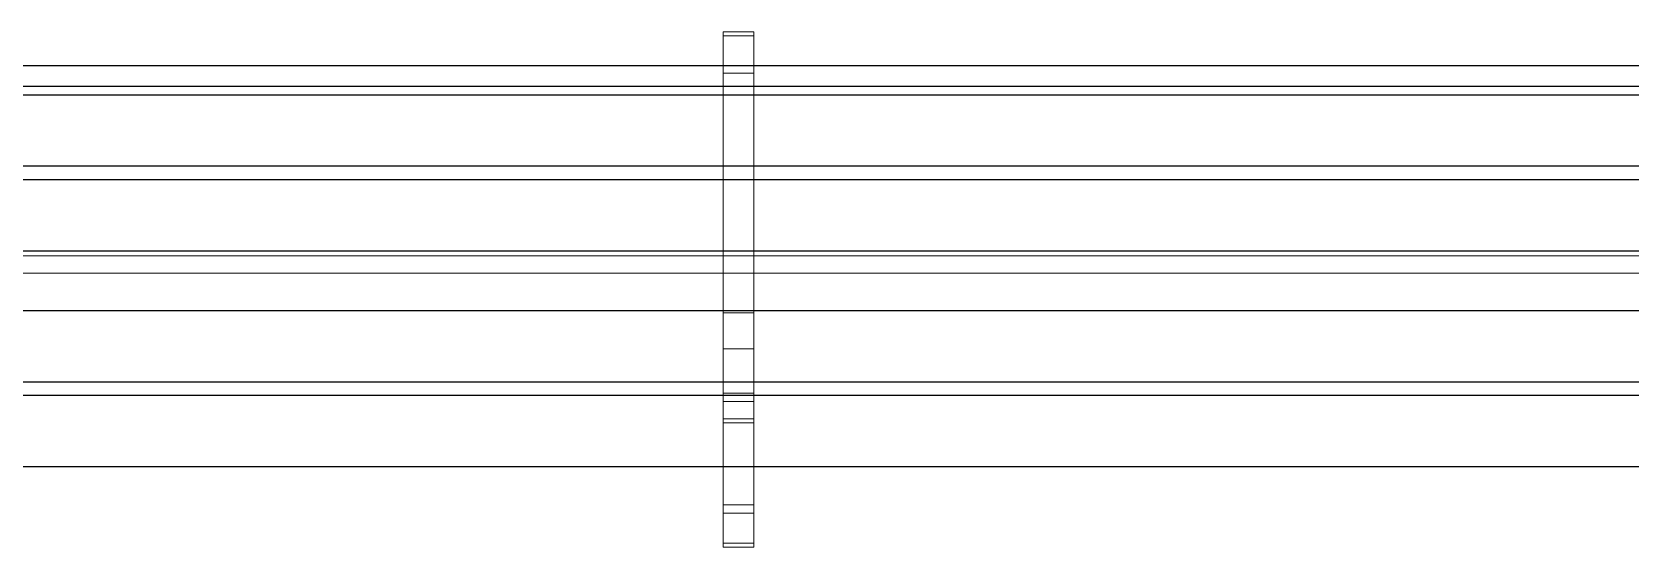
# Model space of a CAD drawing. Header units: feet. Extents: x -21 to 5170, y -254 to 1413.
# Drawn here: x 516.6 to 542.69, y 76.28 to 84.68 of the extents above; entities that cross this region are included whole.
import ezdxf
from ezdxf.lldxf.tags import DXFTag

# ---------------------------------------------------------------- set-up
doc = ezdxf.new("R2010")
doc.units = ezdxf.units.FT
doc.header["$MEASUREMENT"] = 0
for name, color, linetype in [('DC FEEEDERS', 1, 'Continuous'), ('PV-AG-DC1', 142, 'DC1'), ('WIRE MANAGEMENT', 4, 'Continuous')]:
    doc.layers.add(name, color=color, linetype=linetype)
doc.styles.add('NEI-A', font='arial.ttf')
tags = doc.linetypes.add('DC1', pattern='A,0.176989,-0.035266,["DC1",NEI-A,S=0.1,R=0,X=0,Y=-0.05],-0.314734,0.176989', length=0.703978).pattern_tags.tags
tags[6] = DXFTag(74, 10)

msp = doc.modelspace()

# ---------------------------------------------------------------- linework, layer by layer
at = {"layer": 'DC FEEEDERS'}
for points in [[(499.25065, 83.65906), (733.16231, 83.65906)], [(503.22695, 82.49906), (729.05095, 82.49906)], [(503.40979, 82.27712), (728.86811, 82.27712)], [(503.68895, 81.11712), (728.58895, 81.11712)], [(503.68895, 80.13972), (728.58895, 80.13972)], [(503.68895, 78.97972), (728.58895, 78.97972)], [(503.68895, 78.75778), (728.59628, 78.75778)], [(515.83908, 77.59778), (729.94141, 77.59778)]]:
    msp.add_lwpolyline(points, dxfattribs=at)
at = {"layer": 'PV-AG-DC1', "flags": 128}
for points in [[(727.31217, 84.13338), (505.10078, 84.13338)], [(505.77693, 83.80092), (726.63602, 83.80092)]]:
    msp.add_lwpolyline(points, dxfattribs=at)
at = {"layer": 'WIRE MANAGEMENT', "color": 4, "linetype": 'Continuous', "lineweight": 18, "elevation": 0.11854, "flags": 128}
for points in [[(528.38117, 84.6839), (527.88117, 84.6839)], [(527.88117, 84.6839), (527.88117, 76.2839)], [(528.38117, 84.62281), (527.88117, 84.62281)], [(528.38117, 76.2839), (528.38117, 84.6839)], [(528.38117, 84.13931), (527.88117, 84.13931)], [(528.38117, 84.01124), (527.88117, 84.01124)], [(503.68895, 81.03034), (728.58895, 81.03034)], [(503.68895, 80.75227), (728.58895, 80.75227)], [(528.38117, 80.10109), (527.88117, 80.10109)], [(528.38117, 79.51883), (527.88117, 79.51883)], [(528.38117, 78.79263), (527.88117, 78.79263)], [(528.38117, 78.65706), (527.88117, 78.65706)], [(528.38117, 78.37197), (527.88117, 78.37197)], [(528.38117, 78.31074), (527.88117, 78.31074)], [(528.38117, 76.96962), (527.88117, 76.96962)], [(528.38117, 76.83404), (527.88117, 76.83404)], [(528.38117, 76.34498), (527.88117, 76.34498)], [(528.38117, 76.2839), (527.88117, 76.2839)]]:
    msp.add_lwpolyline(points, dxfattribs=at)

doc.saveas('drawing.dxf')
